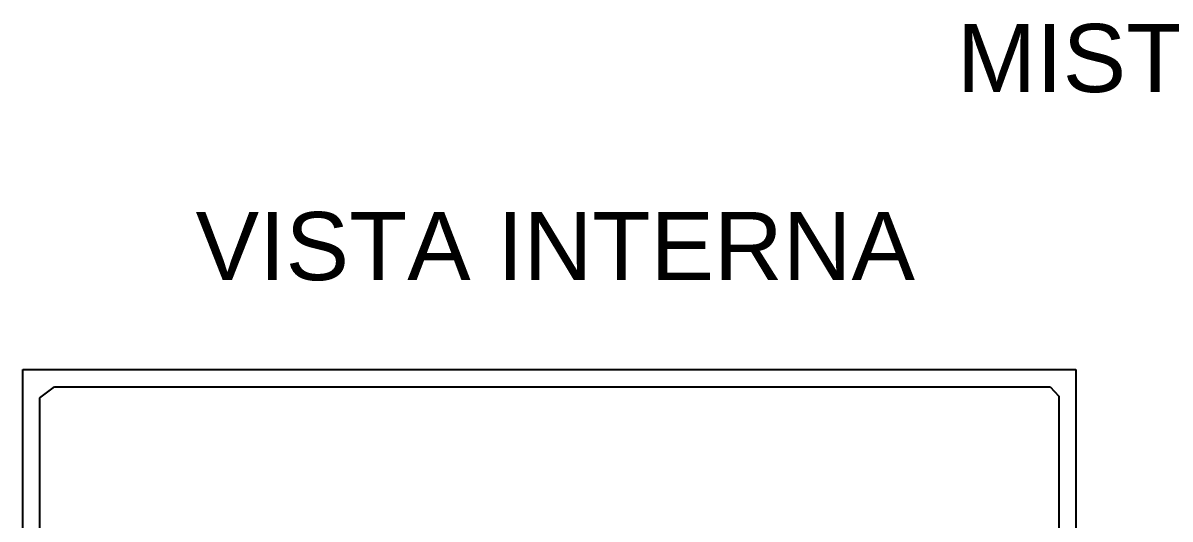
# Model space of a CAD drawing. Header units: millimetres. Extents: x -72 to 2978, y -1067 to 2817.
# Drawn here: x 1912.4 to 2249, y 2046.2 to 2191.9 of the extents above; entities that cross this region are included whole.
import ezdxf

# ---------------------------------------------------------------- set-up
doc = ezdxf.new("R2010")
doc.units = ezdxf.units.MM
doc.styles.get("Standard").update_dxf_attribs({"font": 'arial.ttf'})

msp = doc.modelspace()

# ---------------------------------------------------------------- linework, layer by layer
for p, q in [((1912.36, 2090.08), (2221.35, 2090.08)), ((1912.36, 1790.08), (1912.36, 2090.08)), ((2221.35, 2090.08), (2221.35, 1790.08))]:
    msp.add_line(p, q)
at = {"color": 30, "true_color": 0xf8991e}
for p, q in [((1917.3, 2081.8), (1921.62, 2085.08)), ((1921.62, 2085.08), (2213.83, 2085.08)), ((2213.83, 2085.08), (2216.34, 2082.31)), ((1917.3, 1796.22), (1917.3, 2081.8)), ((2216.32, 2082.34), (2216.32, 1795.92))]:
    msp.add_line(p, q, dxfattribs=at)

# ---------------------------------------------------------------- texts
at = {"color": 6, "char_height": 20, "attachment_point": 1}
for s, width, insert in [('{\\C256;MISTURADOR 1}', 212.4279, (2186.43, 2191.56)), ('{\\C256;VISTA INTERNA}', 227.5814, (1963.03, 2136.35))]:
    msp.add_mtext_dynamic_manual_height_columns(s, width=width, gutter_width=12.5, heights=[0], dxfattribs=dict(at, insert=insert))

doc.saveas('drawing.dxf')
